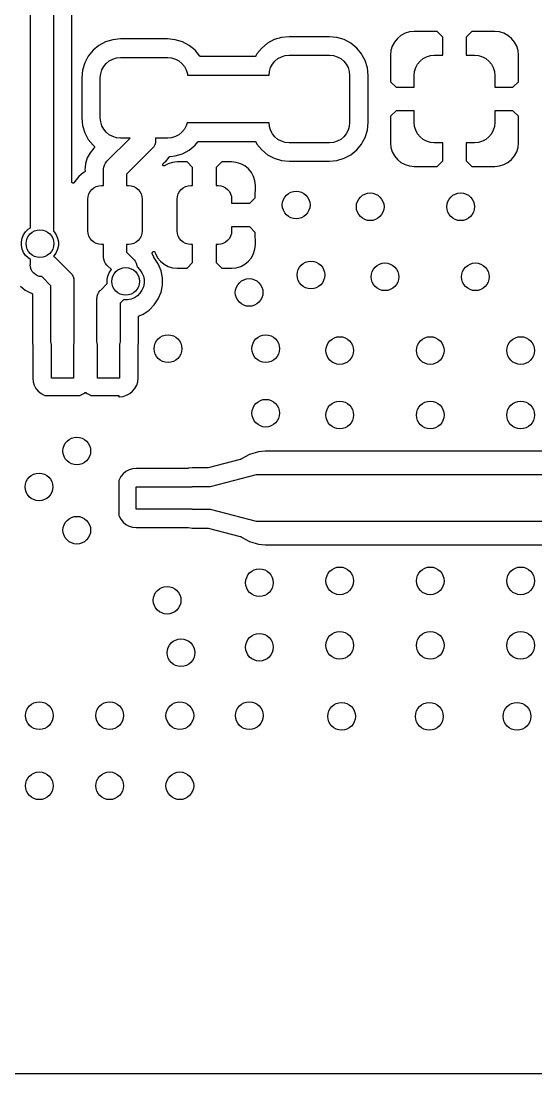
# Model space of a CAD drawing. Extents: x 5.16 to 6.06, y -3.88 to -2.24.
# Drawn here: x 5.598 to 5.8179, y -3.8828 to -3.433 of the extents above; entities that cross this region are included whole.
import ezdxf

# ---------------------------------------------------------------- set-up
doc = ezdxf.new("R2010")
doc.units = 0
doc.header["$MEASUREMENT"] = 0
doc.layers.add('BLACK', color=7, linetype='CONTINUOUS')

msp = doc.modelspace()

# ---------------------------------------------------------------- linework, layer by layer
at = {"layer": 'BLACK', "linetype": 'CONTINUOUS'}
for p, q in [((5.61181, -3.35249), (5.61181, -3.52271)), ((5.60197, -3.52133), (5.60197, -3.36257)), ((5.61968, -3.50175), (5.61968, -3.3609)), ((5.63722, -3.44096), (5.63412, -3.4419)), ((5.64046, -3.44064), (5.63722, -3.44096)), ((5.66059, -3.44064), (5.64046, -3.44064)), ((5.66384, -3.44096), (5.66059, -3.44064)), ((5.66694, -3.4419), (5.66384, -3.44096)), ((5.70616, -3.44091), (5.70331, -3.44244)), ((5.70926, -3.43997), (5.70616, -3.44091)), ((5.71251, -3.43965), (5.70926, -3.43997)), ((5.72969, -3.43965), (5.71251, -3.43965)), ((5.73293, -3.43997), (5.72969, -3.43965)), ((5.73603, -3.44091), (5.73293, -3.43997)), ((5.73889, -3.44244), (5.73603, -3.44091)), ((5.75872, -3.44041), (5.75746, -3.44194)), ((5.76026, -3.43915), (5.75872, -3.44041)), ((5.76201, -3.43821), (5.76026, -3.43915)), ((5.76391, -3.43763), (5.76201, -3.43821)), ((5.76591, -3.43744), (5.76391, -3.43763)), ((5.77572, -3.43749), (5.76591, -3.43744)), ((5.77807, -3.43984), (5.77572, -3.43749)), ((5.77807, -3.44757), (5.77807, -3.43984)), ((5.7905, -3.43749), (5.78815, -3.43984)), ((5.78815, -3.43984), (5.78815, -3.44757)), ((5.80031, -3.43744), (5.7905, -3.43749)), ((5.80231, -3.43763), (5.80031, -3.43744)), ((5.80421, -3.43821), (5.80231, -3.43763)), ((5.80596, -3.43915), (5.80421, -3.43821)), ((5.80749, -3.44041), (5.80596, -3.43915)), ((5.80875, -3.44194), (5.80749, -3.44041)), ((5.62875, -3.44548), (5.6267, -3.44798)), ((5.63126, -3.44342), (5.62875, -3.44548)), ((5.63412, -3.4419), (5.63126, -3.44342)), ((5.6698, -3.44342), (5.66694, -3.4419)), ((5.6723, -3.44548), (5.6698, -3.44342)), ((5.67435, -3.44797), (5.6723, -3.44548)), ((5.7008, -3.44449), (5.69875, -3.447)), ((5.70331, -3.44244), (5.7008, -3.44449)), ((5.7414, -3.44449), (5.73889, -3.44244)), ((5.74345, -3.447), (5.7414, -3.44449)), ((5.75595, -3.44559), (5.75575, -3.44759)), ((5.75653, -3.44369), (5.75595, -3.44559)), ((5.75746, -3.44194), (5.75653, -3.44369)), ((5.80969, -3.44369), (5.80875, -3.44194)), ((5.81026, -3.44559), (5.80969, -3.44369)), ((5.81046, -3.44759), (5.81026, -3.44559)), ((5.6267, -3.44798), (5.62517, -3.45084)), ((5.63435, -3.45107), (5.63565, -3.45)), ((5.63565, -3.45), (5.63714, -3.44921)), ((5.63714, -3.44921), (5.63876, -3.44872)), ((5.63876, -3.44872), (5.64044, -3.44855)), ((5.64044, -3.44855), (5.66062, -3.44855)), ((5.66062, -3.44855), (5.6623, -3.44872)), ((5.6623, -3.44872), (5.66391, -3.44921)), ((5.66391, -3.44921), (5.6654, -3.45)), ((5.6654, -3.45), (5.66671, -3.45107)), ((5.67436, -3.44799), (5.67435, -3.44797)), ((5.67438, -3.44801), (5.67436, -3.44799)), ((5.6744, -3.44802), (5.67438, -3.44801)), ((5.67442, -3.44804), (5.6744, -3.44802)), ((5.67444, -3.44806), (5.67442, -3.44804)), ((5.67445, -3.44807), (5.67444, -3.44806)), ((5.67448, -3.44808), (5.67445, -3.44807)), ((5.6745, -3.4481), (5.67448, -3.44808)), ((5.67452, -3.44811), (5.6745, -3.4481)), ((5.67454, -3.44812), (5.67452, -3.44811)), ((5.67456, -3.44813), (5.67454, -3.44812)), ((5.67459, -3.44814), (5.67456, -3.44813)), ((5.67461, -3.44814), (5.67459, -3.44814)), ((5.67463, -3.44815), (5.67461, -3.44814)), ((5.67466, -3.44815), (5.67463, -3.44815)), ((5.67469, -3.44815), (5.67466, -3.44815)), ((5.67471, -3.44815), (5.67469, -3.44815)), ((5.67473, -3.44816), (5.67471, -3.44815)), ((5.67474, -3.44816), (5.67473, -3.44816)), ((5.69783, -3.44816), (5.67474, -3.44816)), ((5.69785, -3.44816), (5.69783, -3.44816)), ((5.69787, -3.44816), (5.69785, -3.44816)), ((5.6979, -3.44815), (5.69787, -3.44816)), ((5.69792, -3.44815), (5.6979, -3.44815)), ((5.69795, -3.44814), (5.69792, -3.44815)), ((5.69797, -3.44814), (5.69795, -3.44814)), ((5.69799, -3.44813), (5.69797, -3.44814)), ((5.69802, -3.44812), (5.69799, -3.44813)), ((5.69804, -3.44811), (5.69802, -3.44812)), ((5.69806, -3.4481), (5.69804, -3.44811)), ((5.69808, -3.44809), (5.69806, -3.4481)), ((5.6981, -3.44807), (5.69808, -3.44809)), ((5.69812, -3.44806), (5.6981, -3.44807)), ((5.69814, -3.44805), (5.69812, -3.44806)), ((5.69816, -3.44803), (5.69814, -3.44805)), ((5.69818, -3.44801), (5.69816, -3.44803)), ((5.69819, -3.44799), (5.69818, -3.44801)), ((5.69821, -3.44798), (5.69819, -3.44799)), ((5.69823, -3.44796), (5.69821, -3.44798)), ((5.69824, -3.44794), (5.69823, -3.44796)), ((5.69825, -3.44792), (5.69824, -3.44794)), ((5.69827, -3.4479), (5.69825, -3.44792)), ((5.69875, -3.447), (5.69827, -3.44789)), ((5.69827, -3.44789), (5.69827, -3.4479)), ((5.70533, -3.45139), (5.7064, -3.45009)), ((5.7064, -3.45009), (5.7077, -3.44902)), ((5.7077, -3.44902), (5.70919, -3.44822)), ((5.70919, -3.44822), (5.71081, -3.44773)), ((5.71081, -3.44773), (5.71249, -3.44757)), ((5.71249, -3.44757), (5.72971, -3.44757)), ((5.72971, -3.44757), (5.73139, -3.44773)), ((5.73139, -3.44773), (5.73301, -3.44822)), ((5.73301, -3.44822), (5.7345, -3.44902)), ((5.7345, -3.44902), (5.7358, -3.45009)), ((5.7358, -3.45009), (5.73687, -3.45139)), ((5.74388, -3.4478), (5.74345, -3.447)), ((5.74498, -3.44986), (5.74388, -3.4478)), ((5.74388, -3.4478), (5.74388, -3.4478)), ((5.74592, -3.45296), (5.74498, -3.44986)), ((5.75575, -3.44759), (5.7558, -3.45888)), ((5.76733, -3.45139), (5.7684, -3.45009)), ((5.7684, -3.45009), (5.76971, -3.44902)), ((5.76971, -3.44902), (5.7712, -3.44822)), ((5.7712, -3.44822), (5.77281, -3.44773)), ((5.77281, -3.44773), (5.77449, -3.44757)), ((5.77449, -3.44757), (5.77807, -3.44757)), ((5.78815, -3.44757), (5.79172, -3.44757)), ((5.79172, -3.44757), (5.7934, -3.44773)), ((5.7934, -3.44773), (5.79501, -3.44822)), ((5.79501, -3.44822), (5.7965, -3.44902)), ((5.7965, -3.44902), (5.79781, -3.45009)), ((5.79781, -3.45009), (5.79888, -3.45139)), ((5.81041, -3.45888), (5.81046, -3.44759)), ((5.62423, -3.45394), (5.62391, -3.45719)), ((5.62517, -3.45084), (5.62423, -3.45394)), ((5.63199, -3.45548), (5.63248, -3.45387)), ((5.63248, -3.45387), (5.63328, -3.45238)), ((5.63328, -3.45238), (5.63435, -3.45107)), ((5.66671, -3.45107), (5.66778, -3.45238)), ((5.66778, -3.45238), (5.66857, -3.45387)), ((5.66857, -3.45387), (5.66906, -3.45548)), ((5.70389, -3.45603), (5.70404, -3.4545)), ((5.70404, -3.4545), (5.70453, -3.45288)), ((5.70453, -3.45288), (5.70533, -3.45139)), ((5.73687, -3.45139), (5.73767, -3.45288)), ((5.73767, -3.45288), (5.73816, -3.4545)), ((5.73816, -3.4545), (5.73832, -3.45618)), ((5.74624, -3.4562), (5.74592, -3.45296)), ((5.76588, -3.45618), (5.76605, -3.4545)), ((5.76605, -3.4545), (5.76654, -3.45288)), ((5.76654, -3.45288), (5.76733, -3.45139)), ((5.79888, -3.45139), (5.79968, -3.45288)), ((5.79968, -3.45288), (5.80017, -3.4545)), ((5.80017, -3.4545), (5.80033, -3.45618)), ((5.62391, -3.45719), (5.62391, -3.47436)), ((5.63183, -3.45716), (5.63199, -3.45548)), ((5.63183, -3.47439), (5.63183, -3.45716)), ((5.66906, -3.45548), (5.66912, -3.45603)), ((5.66912, -3.45603), (5.70389, -3.45603)), ((5.73832, -3.45618), (5.73832, -3.47636)), ((5.74624, -3.47633), (5.74624, -3.4562)), ((5.7558, -3.45888), (5.75815, -3.46123)), ((5.76588, -3.46123), (5.76588, -3.45618)), ((5.80033, -3.45618), (5.80033, -3.46123)), ((5.80806, -3.46123), (5.81041, -3.45888)), ((5.75815, -3.46123), (5.76588, -3.46123)), ((5.80033, -3.46123), (5.80806, -3.46123)), ((5.75815, -3.47131), (5.7558, -3.47366)), ((5.76588, -3.47131), (5.75815, -3.47131)), ((5.76588, -3.47636), (5.76588, -3.47131)), ((5.80033, -3.47131), (5.80033, -3.47636)), ((5.80806, -3.47131), (5.80033, -3.47131)), ((5.81041, -3.47366), (5.80806, -3.47131)), ((5.62391, -3.47436), (5.62423, -3.47761)), ((5.63199, -3.47607), (5.63183, -3.47439)), ((5.63248, -3.47768), (5.63199, -3.47607)), ((5.66893, -3.4765), (5.66857, -3.47768)), ((5.70389, -3.4765), (5.66893, -3.4765)), ((5.70404, -3.47804), (5.70389, -3.4765)), ((5.73832, -3.47636), (5.73816, -3.47804)), ((5.74592, -3.47958), (5.74624, -3.47633)), ((5.7558, -3.47366), (5.75575, -3.48494)), ((5.76605, -3.47804), (5.76588, -3.47636)), ((5.80033, -3.47636), (5.80017, -3.47804)), ((5.81046, -3.48494), (5.81041, -3.47366)), ((5.62423, -3.47761), (5.62517, -3.48071)), ((5.62517, -3.48071), (5.6267, -3.48357)), ((5.63328, -3.47917), (5.63248, -3.47768)), ((5.63435, -3.48048), (5.63328, -3.47917)), ((5.63565, -3.48155), (5.63435, -3.48048)), ((5.63714, -3.48234), (5.63565, -3.48155)), ((5.6654, -3.48155), (5.66391, -3.48234)), ((5.66671, -3.48048), (5.6654, -3.48155)), ((5.66778, -3.47917), (5.66671, -3.48048)), ((5.66857, -3.47768), (5.66778, -3.47917)), ((5.70453, -3.47965), (5.70404, -3.47804)), ((5.70533, -3.48114), (5.70453, -3.47965)), ((5.7064, -3.48245), (5.70533, -3.48114)), ((5.73687, -3.48114), (5.7358, -3.48245)), ((5.73767, -3.47965), (5.73687, -3.48114)), ((5.73816, -3.47804), (5.73767, -3.47965)), ((5.74498, -3.48268), (5.74592, -3.47958)), ((5.76654, -3.47965), (5.76605, -3.47804)), ((5.76733, -3.48114), (5.76654, -3.47965)), ((5.7684, -3.48245), (5.76733, -3.48114)), ((5.79888, -3.48114), (5.79781, -3.48245)), ((5.79968, -3.47965), (5.79888, -3.48114)), ((5.80017, -3.47804), (5.79968, -3.47965)), ((5.6267, -3.48357), (5.62875, -3.48607)), ((5.62875, -3.48607), (5.62917, -3.48641)), ((5.62917, -3.48641), (5.62917, -3.48641)), ((5.62917, -3.48641), (5.62921, -3.48645)), ((5.62921, -3.48645), (5.62924, -3.48648)), ((5.63482, -3.49274), (5.64455, -3.483)), ((5.63876, -3.48283), (5.63714, -3.48234)), ((5.64044, -3.483), (5.63876, -3.48283)), ((5.64455, -3.483), (5.64044, -3.483)), ((5.6551, -3.48588), (5.65464, -3.48672)), ((5.65538, -3.48495), (5.6551, -3.48588)), ((5.65545, -3.48423), (5.65538, -3.48495)), ((5.66062, -3.483), (5.65545, -3.483)), ((5.65545, -3.483), (5.65545, -3.48374)), ((5.65545, -3.48374), (5.65547, -3.48398)), ((5.65547, -3.48398), (5.65545, -3.48423)), ((5.65545, -3.48423), (5.65545, -3.48423)), ((5.6623, -3.48283), (5.66062, -3.483)), ((5.66391, -3.48234), (5.6623, -3.48283)), ((5.6698, -3.48813), (5.6723, -3.48607)), ((5.6723, -3.48607), (5.67354, -3.48456)), ((5.67354, -3.48456), (5.67355, -3.48456)), ((5.67355, -3.48456), (5.67356, -3.48454)), ((5.67356, -3.48454), (5.67358, -3.48452)), ((5.67358, -3.48452), (5.6736, -3.48451)), ((5.6736, -3.48451), (5.67362, -3.48449)), ((5.67362, -3.48449), (5.67363, -3.48448)), ((5.67363, -3.48448), (5.67365, -3.48446)), ((5.67365, -3.48446), (5.67368, -3.48445)), ((5.67368, -3.48445), (5.6737, -3.48443)), ((5.6737, -3.48443), (5.67372, -3.48443)), ((5.67372, -3.48443), (5.67374, -3.48442)), ((5.67374, -3.48442), (5.67376, -3.48441)), ((5.67376, -3.48441), (5.67379, -3.4844)), ((5.67379, -3.4844), (5.67381, -3.48439)), ((5.67381, -3.48439), (5.67383, -3.48439)), ((5.67383, -3.48439), (5.67386, -3.48438)), ((5.67386, -3.48438), (5.67388, -3.48438)), ((5.67388, -3.48438), (5.67391, -3.48438)), ((5.67391, -3.48438), (5.67393, -3.48438)), ((5.67393, -3.48438), (5.69783, -3.48438)), ((5.69783, -3.48438), (5.69783, -3.48438)), ((5.69783, -3.48438), (5.69786, -3.48438)), ((5.69786, -3.48438), (5.69788, -3.48438)), ((5.69788, -3.48438), (5.6979, -3.48439)), ((5.6979, -3.48439), (5.69793, -3.48439)), ((5.69793, -3.48439), (5.69795, -3.4844)), ((5.69795, -3.4844), (5.69797, -3.4844)), ((5.69797, -3.4844), (5.698, -3.48441)), ((5.698, -3.48441), (5.69802, -3.48442)), ((5.69802, -3.48442), (5.69804, -3.48443)), ((5.69804, -3.48443), (5.69806, -3.48444)), ((5.69806, -3.48444), (5.69809, -3.48445)), ((5.69809, -3.48445), (5.69811, -3.48447)), ((5.69811, -3.48447), (5.69813, -3.48448)), ((5.69813, -3.48448), (5.69815, -3.48449)), ((5.69815, -3.48449), (5.69816, -3.48451)), ((5.69816, -3.48451), (5.69819, -3.48453)), ((5.69819, -3.48453), (5.6982, -3.48455)), ((5.6982, -3.48455), (5.69822, -3.48456)), ((5.69822, -3.48456), (5.69823, -3.48458)), ((5.69823, -3.48458), (5.69825, -3.48461)), ((5.69825, -3.48461), (5.69826, -3.48462)), ((5.69826, -3.48462), (5.69827, -3.48464)), ((5.69827, -3.48464), (5.69875, -3.48554)), ((5.69875, -3.48554), (5.7008, -3.48804)), ((5.7077, -3.48352), (5.7064, -3.48245)), ((5.70919, -3.48431), (5.7077, -3.48352)), ((5.71081, -3.4848), (5.70919, -3.48431)), ((5.71249, -3.48497), (5.71081, -3.4848)), ((5.72971, -3.48497), (5.71249, -3.48497)), ((5.73139, -3.4848), (5.72971, -3.48497)), ((5.73301, -3.48431), (5.73139, -3.4848)), ((5.7345, -3.48352), (5.73301, -3.48431)), ((5.7358, -3.48245), (5.7345, -3.48352)), ((5.7414, -3.48804), (5.74345, -3.48554)), ((5.74345, -3.48554), (5.74388, -3.48473)), ((5.74388, -3.48473), (5.74498, -3.48268)), ((5.74388, -3.48473), (5.74388, -3.48473)), ((5.75575, -3.48494), (5.75595, -3.48694)), ((5.76971, -3.48352), (5.7684, -3.48245)), ((5.7712, -3.48431), (5.76971, -3.48352)), ((5.77281, -3.4848), (5.7712, -3.48431)), ((5.77449, -3.48497), (5.77281, -3.4848)), ((5.77807, -3.48497), (5.77449, -3.48497)), ((5.77807, -3.4927), (5.77807, -3.48497)), ((5.79172, -3.48497), (5.78815, -3.48497)), ((5.78815, -3.48497), (5.78815, -3.4927)), ((5.7934, -3.4848), (5.79172, -3.48497)), ((5.79501, -3.48431), (5.7934, -3.4848)), ((5.7965, -3.48352), (5.79501, -3.48431)), ((5.79781, -3.48245), (5.7965, -3.48352)), ((5.81026, -3.48694), (5.81046, -3.48494)), ((5.62744, -3.48924), (5.62625, -3.49147)), ((5.62904, -3.48729), (5.62744, -3.48924)), ((5.62916, -3.48719), (5.62904, -3.48729)), ((5.62917, -3.48719), (5.62916, -3.48719)), ((5.62916, -3.48719), (5.62916, -3.48719)), ((5.62916, -3.48719), (5.62916, -3.48719)), ((5.6292, -3.48715), (5.62917, -3.48719)), ((5.62923, -3.48712), (5.6292, -3.48715)), ((5.62924, -3.48712), (5.62923, -3.48712)), ((5.62923, -3.48712), (5.62923, -3.48712)), ((5.62924, -3.48648), (5.62924, -3.48648)), ((5.62924, -3.48648), (5.62924, -3.48648)), ((5.62924, -3.48648), (5.62926, -3.48652)), ((5.62926, -3.48708), (5.62924, -3.48712)), ((5.62926, -3.48652), (5.62929, -3.48656)), ((5.62929, -3.48704), (5.62926, -3.48708)), ((5.62929, -3.48656), (5.62929, -3.48657)), ((5.62929, -3.48657), (5.62929, -3.48657)), ((5.62929, -3.48657), (5.62931, -3.48661)), ((5.62931, -3.48699), (5.62929, -3.48704)), ((5.62929, -3.48704), (5.62929, -3.48704)), ((5.62929, -3.48704), (5.62929, -3.48704)), ((5.62931, -3.48661), (5.62933, -3.48666)), ((5.62933, -3.48695), (5.62931, -3.48699)), ((5.62933, -3.48666), (5.62933, -3.48666)), ((5.62933, -3.48666), (5.62933, -3.48666)), ((5.62933, -3.48666), (5.62934, -3.4867)), ((5.62934, -3.4869), (5.62933, -3.48695)), ((5.62933, -3.48695), (5.62933, -3.48695)), ((5.62933, -3.48695), (5.62933, -3.48695)), ((5.62934, -3.4867), (5.62935, -3.48675)), ((5.62935, -3.48685), (5.62934, -3.4869)), ((5.62935, -3.48675), (5.62935, -3.48675)), ((5.62935, -3.48675), (5.62935, -3.48675)), ((5.62935, -3.48675), (5.62935, -3.4868)), ((5.62935, -3.4868), (5.62935, -3.48685)), ((5.62935, -3.48685), (5.62935, -3.48685)), ((5.62935, -3.48685), (5.62935, -3.48685)), ((5.65384, -3.48763), (5.64305, -3.49842)), ((5.65402, -3.48748), (5.65384, -3.48763)), ((5.65418, -3.48729), (5.65402, -3.48748)), ((5.65464, -3.48673), (5.65418, -3.48729)), ((5.65418, -3.48729), (5.65418, -3.48729)), ((5.65464, -3.48672), (5.65464, -3.48673)), ((5.66134, -3.49096), (5.66137, -3.49092)), ((5.66137, -3.49092), (5.66137, -3.49092)), ((5.66137, -3.49092), (5.66138, -3.49092)), ((5.66138, -3.49092), (5.66141, -3.49089)), ((5.66141, -3.49089), (5.66145, -3.49087)), ((5.66145, -3.49087), (5.66146, -3.49087)), ((5.66146, -3.49087), (5.6615, -3.49085)), ((5.66146, -3.49087), (5.66146, -3.49087)), ((5.6615, -3.49085), (5.66154, -3.49083)), ((5.66154, -3.49083), (5.66155, -3.49083)), ((5.66155, -3.49083), (5.66159, -3.49082)), ((5.66155, -3.49083), (5.66155, -3.49083)), ((5.66159, -3.49082), (5.66164, -3.49081)), ((5.66164, -3.49081), (5.66384, -3.49059)), ((5.66384, -3.49059), (5.66694, -3.48965)), ((5.66694, -3.48965), (5.6698, -3.48813)), ((5.7008, -3.48804), (5.70331, -3.4901)), ((5.70331, -3.4901), (5.70616, -3.49162)), ((5.73603, -3.49162), (5.73889, -3.4901)), ((5.73889, -3.4901), (5.7414, -3.48804)), ((5.75595, -3.48694), (5.75653, -3.48884)), ((5.75653, -3.48884), (5.75746, -3.49059)), ((5.75746, -3.49059), (5.75872, -3.49213)), ((5.80749, -3.49213), (5.80875, -3.49059)), ((5.80875, -3.49059), (5.80969, -3.48884)), ((5.80969, -3.48884), (5.81026, -3.48694)), ((5.62552, -3.49388), (5.62536, -3.4955)), ((5.62625, -3.49147), (5.62552, -3.49388)), ((5.63321, -3.49614), (5.63328, -3.49542)), ((5.63328, -3.49542), (5.63356, -3.49449)), ((5.63356, -3.49449), (5.63401, -3.49364)), ((5.63401, -3.49364), (5.63463, -3.49289)), ((5.63463, -3.49289), (5.63482, -3.49274)), ((5.65848, -3.49428), (5.65849, -3.49426)), ((5.65848, -3.49431), (5.65848, -3.49428)), ((5.65848, -3.49433), (5.65848, -3.49431)), ((5.65848, -3.49436), (5.65848, -3.49433)), ((5.65848, -3.49438), (5.65848, -3.49436)), ((5.65849, -3.49441), (5.65848, -3.49438)), ((5.65849, -3.49424), (5.6585, -3.49421)), ((5.65849, -3.49426), (5.65849, -3.49424)), ((5.65849, -3.49443), (5.65849, -3.49441)), ((5.6585, -3.49445), (5.65849, -3.49443)), ((5.6585, -3.49419), (5.65851, -3.49417)), ((5.6585, -3.49421), (5.6585, -3.49419)), ((5.6585, -3.49448), (5.6585, -3.49445)), ((5.65851, -3.4945), (5.6585, -3.49448)), ((5.65851, -3.49417), (5.65852, -3.49414)), ((5.65852, -3.49452), (5.65851, -3.4945)), ((5.65852, -3.49414), (5.65853, -3.49412)), ((5.65853, -3.49455), (5.65852, -3.49452)), ((5.65853, -3.49412), (5.65854, -3.4941)), ((5.65854, -3.49457), (5.65853, -3.49455)), ((5.65854, -3.4941), (5.65855, -3.49408)), ((5.65855, -3.49459), (5.65854, -3.49457)), ((5.65855, -3.49408), (5.65857, -3.49406)), ((5.65856, -3.49461), (5.65855, -3.49459)), ((5.65858, -3.49463), (5.65856, -3.49461)), ((5.65857, -3.49406), (5.65858, -3.49404)), ((5.65858, -3.49404), (5.65859, -3.49402)), ((5.65859, -3.49465), (5.65858, -3.49463)), ((5.65859, -3.49402), (5.65861, -3.494)), ((5.65861, -3.49467), (5.65859, -3.49465)), ((5.65861, -3.494), (5.65863, -3.49398)), ((5.65862, -3.49469), (5.65861, -3.49467)), ((5.65864, -3.4947), (5.65862, -3.49469)), ((5.65863, -3.49398), (5.65911, -3.49349)), ((5.65866, -3.49472), (5.65864, -3.4947)), ((5.65868, -3.49473), (5.65866, -3.49472)), ((5.6587, -3.49475), (5.65868, -3.49473)), ((5.65872, -3.49476), (5.6587, -3.49475)), ((5.65874, -3.49478), (5.65872, -3.49476)), ((5.65876, -3.49479), (5.65874, -3.49478)), ((5.65879, -3.4948), (5.65876, -3.49479)), ((5.65881, -3.4948), (5.65879, -3.4948)), ((5.65883, -3.49481), (5.65881, -3.4948)), ((5.65886, -3.49482), (5.65883, -3.49481)), ((5.65888, -3.49483), (5.65886, -3.49482)), ((5.6589, -3.49483), (5.65888, -3.49483)), ((5.65893, -3.49483), (5.6589, -3.49483)), ((5.65895, -3.49483), (5.65893, -3.49483)), ((5.65898, -3.49484), (5.65895, -3.49483)), ((5.659, -3.49484), (5.65898, -3.49484)), ((5.65903, -3.49484), (5.659, -3.49484)), ((5.65905, -3.49483), (5.65903, -3.49484)), ((5.65907, -3.49483), (5.65905, -3.49483)), ((5.6591, -3.49482), (5.65907, -3.49483)), ((5.65912, -3.49482), (5.6591, -3.49482)), ((5.65911, -3.49349), (5.65912, -3.49349)), ((5.65912, -3.49349), (5.65914, -3.49348)), ((5.65914, -3.49481), (5.65912, -3.49482)), ((5.65914, -3.49348), (5.65915, -3.49346)), ((5.65917, -3.4948), (5.65914, -3.49481)), ((5.65915, -3.49346), (5.65962, -3.49308)), ((5.65919, -3.49479), (5.65917, -3.4948)), ((5.65921, -3.49478), (5.65919, -3.49479)), ((5.65922, -3.49478), (5.65921, -3.49478)), ((5.66083, -3.49392), (5.65922, -3.49478)), ((5.65962, -3.49308), (5.66122, -3.49113)), ((5.66273, -3.49334), (5.66083, -3.49392)), ((5.66122, -3.49113), (5.66125, -3.49107)), ((5.66125, -3.49107), (5.66128, -3.49103)), ((5.66125, -3.49107), (5.66125, -3.49107)), ((5.66125, -3.49107), (5.66125, -3.49107)), ((5.66125, -3.49107), (5.66125, -3.49107)), ((5.66125, -3.49107), (5.66125, -3.49107)), ((5.66128, -3.49103), (5.6613, -3.49099)), ((5.6613, -3.49099), (5.6613, -3.49099)), ((5.6613, -3.49099), (5.66131, -3.49099)), ((5.66131, -3.49099), (5.66134, -3.49096)), ((5.66472, -3.49315), (5.66273, -3.49334)), ((5.66892, -3.49319), (5.66472, -3.49315)), ((5.67128, -3.49555), (5.66892, -3.49319)), ((5.68371, -3.49319), (5.68135, -3.49555)), ((5.68791, -3.49315), (5.68371, -3.49319)), ((5.68991, -3.49334), (5.68791, -3.49315)), ((5.69181, -3.49392), (5.68991, -3.49334)), ((5.69356, -3.49485), (5.69181, -3.49392)), ((5.69509, -3.49611), (5.69356, -3.49485)), ((5.70616, -3.49162), (5.70926, -3.49256)), ((5.70926, -3.49256), (5.71251, -3.49288)), ((5.71251, -3.49288), (5.72969, -3.49288)), ((5.72969, -3.49288), (5.73293, -3.49256)), ((5.73293, -3.49256), (5.73603, -3.49162)), ((5.75872, -3.49213), (5.76026, -3.49339)), ((5.76026, -3.49339), (5.76201, -3.49433)), ((5.76201, -3.49433), (5.76391, -3.4949)), ((5.76391, -3.4949), (5.76591, -3.4951)), ((5.76591, -3.4951), (5.77572, -3.49505)), ((5.77572, -3.49505), (5.77807, -3.4927)), ((5.78815, -3.4927), (5.7905, -3.49505)), ((5.7905, -3.49505), (5.80031, -3.4951)), ((5.80031, -3.4951), (5.80231, -3.4949)), ((5.80231, -3.4949), (5.80421, -3.49433)), ((5.80421, -3.49433), (5.80596, -3.49339)), ((5.80596, -3.49339), (5.80749, -3.49213)), ((5.62262, -3.49938), (5.62091, -3.50146)), ((5.6247, -3.49768), (5.62262, -3.49938)), ((5.62507, -3.49748), (5.6247, -3.49768)), ((5.6251, -3.49745), (5.62507, -3.49748)), ((5.62514, -3.49743), (5.6251, -3.49745)), ((5.62515, -3.49743), (5.62514, -3.49743)), ((5.62518, -3.49739), (5.62515, -3.49742)), ((5.62515, -3.49742), (5.62515, -3.49743)), ((5.62521, -3.49736), (5.62518, -3.49739)), ((5.62522, -3.49736), (5.62521, -3.49736)), ((5.62521, -3.49736), (5.62521, -3.49736)), ((5.62524, -3.49731), (5.62522, -3.49736)), ((5.62527, -3.49728), (5.62524, -3.49731)), ((5.62536, -3.4955), (5.62527, -3.49639)), ((5.62527, -3.49639), (5.62533, -3.49699)), ((5.62529, -3.49723), (5.62527, -3.49727)), ((5.62527, -3.49727), (5.62527, -3.49728)), ((5.62527, -3.49728), (5.62527, -3.49728)), ((5.62531, -3.49719), (5.62529, -3.49723)), ((5.62532, -3.49714), (5.62531, -3.49718)), ((5.62531, -3.49718), (5.62531, -3.49719)), ((5.62531, -3.49719), (5.62531, -3.49719)), ((5.62533, -3.49709), (5.62532, -3.49714)), ((5.62533, -3.49699), (5.62533, -3.49699)), ((5.62533, -3.49699), (5.62533, -3.49704)), ((5.62533, -3.49704), (5.62533, -3.49709)), ((5.62533, -3.49709), (5.62533, -3.49709)), ((5.62533, -3.49709), (5.62533, -3.49709)), ((5.63318, -3.49639), (5.63321, -3.49614)), ((5.63321, -3.49663), (5.63318, -3.49639)), ((5.63321, -3.49614), (5.63321, -3.49614)), ((5.63321, -3.50328), (5.63321, -3.49663)), ((5.64305, -3.49842), (5.64305, -3.50328)), ((5.67128, -3.50328), (5.67128, -3.49555)), ((5.68135, -3.49555), (5.68135, -3.50328)), ((5.69635, -3.49765), (5.69509, -3.49611)), ((5.69729, -3.4994), (5.69635, -3.49765)), ((5.69786, -3.5013), (5.69729, -3.4994)), ((5.61969, -3.50178), (5.61968, -3.50175)), ((5.61969, -3.5018), (5.61969, -3.50178)), ((5.61969, -3.50183), (5.61969, -3.5018)), ((5.61969, -3.50185), (5.61969, -3.50183)), ((5.6197, -3.50187), (5.61969, -3.50185)), ((5.61971, -3.5019), (5.6197, -3.50187)), ((5.61972, -3.50192), (5.61971, -3.5019)), ((5.61972, -3.50194), (5.61972, -3.50192)), ((5.61973, -3.50197), (5.61972, -3.50194)), ((5.61974, -3.50199), (5.61973, -3.50197)), ((5.61976, -3.50201), (5.61974, -3.50199)), ((5.61977, -3.50203), (5.61976, -3.50201)), ((5.61978, -3.50205), (5.61977, -3.50203)), ((5.6198, -3.50207), (5.61978, -3.50205)), ((5.61981, -3.50209), (5.6198, -3.50207)), ((5.61983, -3.50211), (5.61981, -3.50209)), ((5.61985, -3.50212), (5.61983, -3.50211)), ((5.61987, -3.50214), (5.61985, -3.50212)), ((5.61989, -3.50215), (5.61987, -3.50214)), ((5.61991, -3.50217), (5.61989, -3.50215)), ((5.61993, -3.50218), (5.61991, -3.50217)), ((5.61995, -3.50219), (5.61993, -3.50218)), ((5.61997, -3.5022), (5.61995, -3.50219)), ((5.61999, -3.50222), (5.61997, -3.5022)), ((5.62002, -3.50222), (5.61999, -3.50222)), ((5.62004, -3.50223), (5.62002, -3.50222)), ((5.62006, -3.50224), (5.62004, -3.50223)), ((5.62009, -3.50224), (5.62006, -3.50224)), ((5.62011, -3.50225), (5.62009, -3.50224)), ((5.62013, -3.50225), (5.62011, -3.50225)), ((5.62016, -3.50225), (5.62013, -3.50225)), ((5.62018, -3.50225), (5.62016, -3.50225)), ((5.62021, -3.50225), (5.62018, -3.50225)), ((5.62023, -3.50225), (5.62021, -3.50225)), ((5.62026, -3.50225), (5.62023, -3.50225)), ((5.62028, -3.50225), (5.62026, -3.50225)), ((5.6203, -3.50224), (5.62028, -3.50225)), ((5.62033, -3.50223), (5.6203, -3.50224)), ((5.62035, -3.50223), (5.62033, -3.50223)), ((5.62037, -3.50222), (5.62035, -3.50223)), ((5.6204, -3.50221), (5.62037, -3.50222)), ((5.62042, -3.5022), (5.6204, -3.50221)), ((5.62044, -3.50218), (5.62042, -3.5022)), ((5.62046, -3.50217), (5.62044, -3.50218)), ((5.62048, -3.50216), (5.62046, -3.50217)), ((5.6205, -3.50214), (5.62048, -3.50216)), ((5.62052, -3.50213), (5.6205, -3.50214)), ((5.62054, -3.50211), (5.62052, -3.50213)), ((5.62055, -3.50209), (5.62054, -3.50211)), ((5.62057, -3.50208), (5.62055, -3.50209)), ((5.62058, -3.50206), (5.62057, -3.50208)), ((5.6206, -3.50204), (5.62058, -3.50206)), ((5.62061, -3.50202), (5.6206, -3.50204)), ((5.62063, -3.502), (5.62061, -3.50202)), ((5.62091, -3.50146), (5.62063, -3.50199)), ((5.62063, -3.50199), (5.62063, -3.502)), ((5.62821, -3.50498), (5.62909, -3.50425)), ((5.62909, -3.50425), (5.6301, -3.50372)), ((5.6301, -3.50372), (5.63119, -3.50339)), ((5.63119, -3.50339), (5.63232, -3.50328)), ((5.63232, -3.50328), (5.63321, -3.50328)), ((5.64305, -3.50328), (5.64393, -3.50328)), ((5.64393, -3.50328), (5.64507, -3.50339)), ((5.64507, -3.50339), (5.64616, -3.50372)), ((5.64616, -3.50372), (5.64716, -3.50425)), ((5.64716, -3.50425), (5.64804, -3.50498)), ((5.6664, -3.50498), (5.66728, -3.50425)), ((5.66728, -3.50425), (5.66829, -3.50372)), ((5.66829, -3.50372), (5.66938, -3.50339)), ((5.66938, -3.50339), (5.67051, -3.50328)), ((5.67051, -3.50328), (5.67128, -3.50328)), ((5.68135, -3.50328), (5.68212, -3.50328)), ((5.68212, -3.50328), (5.68326, -3.50339)), ((5.68326, -3.50339), (5.68434, -3.50372)), ((5.68434, -3.50372), (5.68535, -3.50425)), ((5.68535, -3.50425), (5.68623, -3.50498)), ((5.69806, -3.5033), (5.69786, -3.5013)), ((5.69801, -3.50848), (5.69806, -3.5033)), ((5.62651, -3.50908), (5.62662, -3.50795)), ((5.62662, -3.50795), (5.62695, -3.50686)), ((5.62695, -3.50686), (5.62749, -3.50586)), ((5.62749, -3.50586), (5.62821, -3.50498)), ((5.64804, -3.50498), (5.64876, -3.50586)), ((5.64876, -3.50586), (5.6493, -3.50686)), ((5.6493, -3.50686), (5.64963, -3.50795)), ((5.64963, -3.50795), (5.64974, -3.50908)), ((5.6647, -3.50908), (5.66481, -3.50795)), ((5.66481, -3.50795), (5.66514, -3.50686)), ((5.66514, -3.50686), (5.66568, -3.50586)), ((5.66568, -3.50586), (5.6664, -3.50498)), ((5.68623, -3.50498), (5.68695, -3.50586)), ((5.68695, -3.50586), (5.68749, -3.50686)), ((5.68749, -3.50686), (5.68782, -3.50795)), ((5.68782, -3.50795), (5.68793, -3.50908)), ((5.69566, -3.51083), (5.69801, -3.50848)), ((5.62651, -3.52267), (5.62651, -3.50908)), ((5.64974, -3.50908), (5.64974, -3.52267)), ((5.6647, -3.52267), (5.6647, -3.50908)), ((5.68793, -3.50908), (5.68793, -3.51083)), ((5.68793, -3.51083), (5.69566, -3.51083)), ((5.59992, -3.52306), (5.60102, -3.52196)), ((5.60102, -3.52196), (5.60197, -3.52133)), ((5.68793, -3.52091), (5.68793, -3.52267)), ((5.69566, -3.52091), (5.68793, -3.52091)), ((5.69801, -3.52327), (5.69566, -3.52091)), ((5.59817, -3.5273), (5.59847, -3.52578)), ((5.59847, -3.52578), (5.59906, -3.52435)), ((5.59906, -3.52435), (5.59992, -3.52306)), ((5.61181, -3.52271), (5.61216, -3.52306)), ((5.61216, -3.52306), (5.61302, -3.52435)), ((5.61302, -3.52435), (5.61361, -3.52578)), ((5.61361, -3.52578), (5.61391, -3.5273)), ((5.62662, -3.5238), (5.62651, -3.52267)), ((5.62695, -3.52489), (5.62662, -3.5238)), ((5.62749, -3.52589), (5.62695, -3.52489)), ((5.62821, -3.52677), (5.62749, -3.52589)), ((5.62909, -3.52749), (5.62821, -3.52677)), ((5.64804, -3.52677), (5.64716, -3.52749)), ((5.64876, -3.52589), (5.64804, -3.52677)), ((5.6493, -3.52489), (5.64876, -3.52589)), ((5.64963, -3.5238), (5.6493, -3.52489)), ((5.64974, -3.52267), (5.64963, -3.5238)), ((5.66481, -3.5238), (5.6647, -3.52267)), ((5.66514, -3.52489), (5.66481, -3.5238)), ((5.66568, -3.52589), (5.66514, -3.52489)), ((5.6664, -3.52677), (5.66568, -3.52589)), ((5.66728, -3.52749), (5.6664, -3.52677)), ((5.68623, -3.52677), (5.68535, -3.52749)), ((5.68695, -3.52589), (5.68623, -3.52677)), ((5.68749, -3.52489), (5.68695, -3.52589)), ((5.68782, -3.5238), (5.68749, -3.52489)), ((5.68793, -3.52267), (5.68782, -3.5238)), ((5.69806, -3.52845), (5.69801, -3.52327)), ((5.59817, -3.52885), (5.59817, -3.5273)), ((5.59847, -3.53038), (5.59817, -3.52885)), ((5.59906, -3.53181), (5.59847, -3.53038)), ((5.61361, -3.53038), (5.61302, -3.53181)), ((5.61391, -3.52885), (5.61361, -3.53038)), ((5.61391, -3.5273), (5.61391, -3.52885)), ((5.6301, -3.52803), (5.62909, -3.52749)), ((5.63119, -3.52836), (5.6301, -3.52803)), ((5.63232, -3.52847), (5.63119, -3.52836)), ((5.63321, -3.52847), (5.63232, -3.52847)), ((5.63321, -3.53355), (5.63321, -3.52847)), ((5.64393, -3.52847), (5.64305, -3.52847)), ((5.64305, -3.52847), (5.64305, -3.53175)), ((5.64507, -3.52836), (5.64393, -3.52847)), ((5.64616, -3.52803), (5.64507, -3.52836)), ((5.64716, -3.52749), (5.64616, -3.52803)), ((5.65441, -3.53147), (5.65445, -3.53144)), ((5.65445, -3.53144), (5.65449, -3.53142)), ((5.65445, -3.53144), (5.65445, -3.53144)), ((5.65445, -3.53144), (5.65445, -3.53144)), ((5.65449, -3.53142), (5.65454, -3.5314)), ((5.65454, -3.5314), (5.65458, -3.53139)), ((5.65454, -3.5314), (5.65454, -3.5314)), ((5.65454, -3.5314), (5.65454, -3.5314)), ((5.65458, -3.53139), (5.65463, -3.53138)), ((5.65463, -3.53138), (5.65463, -3.53138)), ((5.65463, -3.53138), (5.65464, -3.53138)), ((5.65464, -3.53138), (5.65468, -3.53138)), ((5.65468, -3.53138), (5.65473, -3.53138)), ((5.65473, -3.53138), (5.65473, -3.53139)), ((5.65473, -3.53139), (5.65473, -3.53139)), ((5.65473, -3.53139), (5.65478, -3.5314)), ((5.65478, -3.5314), (5.65483, -3.5314)), ((5.65483, -3.5314), (5.65483, -3.5314)), ((5.65483, -3.5314), (5.65483, -3.53141)), ((5.65483, -3.53141), (5.65488, -3.53143)), ((5.65488, -3.53143), (5.65492, -3.53144)), ((5.65492, -3.53144), (5.65492, -3.53144)), ((5.65492, -3.53144), (5.65492, -3.53144)), ((5.65492, -3.53144), (5.65496, -3.53147)), ((5.66829, -3.52803), (5.66728, -3.52749)), ((5.66938, -3.52836), (5.66829, -3.52803)), ((5.67051, -3.52847), (5.66938, -3.52836)), ((5.67128, -3.52847), (5.67051, -3.52847)), ((5.67128, -3.5362), (5.67128, -3.52847)), ((5.68212, -3.52847), (5.68135, -3.52847)), ((5.68135, -3.52847), (5.68135, -3.5362)), ((5.68326, -3.52836), (5.68212, -3.52847)), ((5.68434, -3.52803), (5.68326, -3.52836)), ((5.68535, -3.52749), (5.68434, -3.52803)), ((5.69729, -3.53235), (5.69786, -3.53045)), ((5.69786, -3.53045), (5.69806, -3.52845)), ((5.59992, -3.5331), (5.59906, -3.53181)), ((5.60102, -3.53419), (5.59992, -3.5331)), ((5.60197, -3.53483), (5.60102, -3.53419)), ((5.60197, -3.53696), (5.60197, -3.53483)), ((5.61216, -3.5331), (5.61189, -3.53336)), ((5.61189, -3.53336), (5.61232, -3.53371)), ((5.61302, -3.53181), (5.61216, -3.5331)), ((5.61232, -3.53371), (5.61247, -3.5339)), ((5.61247, -3.5339), (5.61896, -3.54038)), ((5.63318, -3.53379), (5.63321, -3.53355)), ((5.63321, -3.53403), (5.63318, -3.53379)), ((5.63328, -3.53475), (5.63321, -3.53403)), ((5.63321, -3.53403), (5.63321, -3.53403)), ((5.63356, -3.53568), (5.63328, -3.53475)), ((5.63401, -3.53653), (5.63356, -3.53568)), ((5.64305, -3.53175), (5.64596, -3.53466)), ((5.64596, -3.53466), (5.64615, -3.53482)), ((5.64615, -3.53482), (5.6463, -3.53501)), ((5.6463, -3.53501), (5.6463, -3.53501)), ((5.6463, -3.53501), (5.64672, -3.53551)), ((5.64672, -3.53551), (5.64677, -3.53557)), ((5.64677, -3.53557), (5.64722, -3.53642)), ((5.65395, -3.53211), (5.65396, -3.53207)), ((5.65395, -3.53212), (5.65395, -3.53211)), ((5.65395, -3.53217), (5.65395, -3.53212)), ((5.65395, -3.53212), (5.65395, -3.53212)), ((5.65395, -3.53221), (5.65395, -3.53217)), ((5.65395, -3.53222), (5.65395, -3.53221)), ((5.65395, -3.53221), (5.65395, -3.53221)), ((5.65396, -3.53226), (5.65395, -3.53222)), ((5.65396, -3.53207), (5.65397, -3.53202)), ((5.65396, -3.53231), (5.65396, -3.53226)), ((5.65397, -3.53231), (5.65396, -3.53231)), ((5.65396, -3.53231), (5.65396, -3.53231)), ((5.65397, -3.53202), (5.65399, -3.53197)), ((5.65397, -3.53202), (5.65397, -3.53202)), ((5.65397, -3.53202), (5.65397, -3.53202)), ((5.65398, -3.53236), (5.65397, -3.53231)), ((5.654, -3.5324), (5.65398, -3.53236)), ((5.65399, -3.53197), (5.654, -3.53193)), ((5.654, -3.53193), (5.654, -3.53193)), ((5.654, -3.53193), (5.65401, -3.53193)), ((5.654, -3.53241), (5.654, -3.5324)), ((5.654, -3.5324), (5.654, -3.5324)), ((5.654, -3.5324), (5.654, -3.5324)), ((5.654, -3.5324), (5.654, -3.5324)), ((5.65453, -3.53339), (5.654, -3.53241)), ((5.65401, -3.53193), (5.65403, -3.53189)), ((5.65403, -3.53189), (5.65406, -3.53185)), ((5.65406, -3.53185), (5.65429, -3.53157)), ((5.65429, -3.53157), (5.6543, -3.53156)), ((5.6543, -3.53156), (5.65433, -3.53153)), ((5.65433, -3.53153), (5.65436, -3.53149)), ((5.65436, -3.53149), (5.65437, -3.53149)), ((5.65437, -3.53149), (5.65441, -3.53147)), ((5.65437, -3.53149), (5.65437, -3.53149)), ((5.65468, -3.5339), (5.65453, -3.53339)), ((5.65469, -3.53392), (5.65468, -3.5339)), ((5.6547, -3.53394), (5.65469, -3.53392)), ((5.65471, -3.53396), (5.6547, -3.53394)), ((5.65472, -3.53399), (5.65471, -3.53396)), ((5.65473, -3.534), (5.65472, -3.53399)), ((5.65474, -3.53402), (5.65473, -3.534)), ((5.65476, -3.53405), (5.65474, -3.53402)), ((5.65478, -3.53407), (5.65476, -3.53405)), ((5.65479, -3.53408), (5.65478, -3.53407)), ((5.6548, -3.5341), (5.65479, -3.53408)), ((5.65481, -3.53411), (5.6548, -3.5341)), ((5.65489, -3.53418), (5.65481, -3.53411)), ((5.65661, -3.53676), (5.65489, -3.53418)), ((5.65496, -3.53147), (5.655, -3.5315)), ((5.655, -3.5315), (5.655, -3.5315)), ((5.655, -3.5315), (5.655, -3.5315)), ((5.655, -3.5315), (5.65503, -3.53153)), ((5.65503, -3.53153), (5.65507, -3.53157)), ((5.65507, -3.53157), (5.65507, -3.53157)), ((5.65507, -3.53157), (5.65507, -3.53157)), ((5.65507, -3.53157), (5.6551, -3.53161)), ((5.6551, -3.53161), (5.65512, -3.53165)), ((5.65512, -3.53165), (5.65512, -3.53165)), ((5.65512, -3.53165), (5.65512, -3.53165)), ((5.65512, -3.53165), (5.65514, -3.5317)), ((5.65514, -3.5317), (5.65516, -3.53174)), ((5.65516, -3.53174), (5.65534, -3.53235)), ((5.65534, -3.53235), (5.65628, -3.5341)), ((5.65628, -3.5341), (5.65754, -3.53563)), ((5.65754, -3.53563), (5.65907, -3.53689)), ((5.69356, -3.53689), (5.69509, -3.53563)), ((5.69509, -3.53563), (5.69635, -3.5341)), ((5.69635, -3.5341), (5.69729, -3.53235)), ((5.60194, -3.5372), (5.60197, -3.53696)), ((5.60204, -3.53817), (5.60194, -3.5372)), ((5.60232, -3.5391), (5.60204, -3.53817)), ((5.60278, -3.53995), (5.60232, -3.5391)), ((5.60339, -3.5407), (5.60278, -3.53995)), ((5.61896, -3.54038), (5.61914, -3.54053)), ((5.63463, -3.53728), (5.63401, -3.53653)), ((5.63482, -3.53744), (5.63463, -3.53728)), ((5.63656, -3.53918), (5.63482, -3.53744)), ((5.63568, -3.54049), (5.63654, -3.5392)), ((5.63654, -3.5392), (5.63656, -3.53918)), ((5.64722, -3.53642), (5.6475, -3.53735)), ((5.6475, -3.53735), (5.64757, -3.53804)), ((5.64757, -3.53804), (5.64767, -3.5381)), ((5.64767, -3.5381), (5.64877, -3.5392)), ((5.64877, -3.5392), (5.64963, -3.54049)), ((5.6578, -3.53963), (5.65661, -3.53676)), ((5.6584, -3.54267), (5.6578, -3.53963)), ((5.65907, -3.53689), (5.66083, -3.53783)), ((5.66083, -3.53783), (5.66273, -3.53841)), ((5.66273, -3.53841), (5.66472, -3.5386)), ((5.66472, -3.5386), (5.66892, -3.53855)), ((5.66892, -3.53855), (5.67128, -3.5362)), ((5.68135, -3.5362), (5.68371, -3.53855)), ((5.68371, -3.53855), (5.68791, -3.5386)), ((5.68791, -3.5386), (5.68991, -3.53841)), ((5.68991, -3.53841), (5.69181, -3.53783)), ((5.69181, -3.53783), (5.69356, -3.53689)), ((5.60414, -3.54132), (5.60339, -3.5407)), ((5.605, -3.54177), (5.60414, -3.54132)), ((5.60592, -3.54205), (5.605, -3.54177)), ((5.60655, -3.54212), (5.60592, -3.54205)), ((5.60679, -3.54214), (5.60655, -3.54212)), ((5.61072, -3.54607), (5.60679, -3.54214)), ((5.61914, -3.54053), (5.6193, -3.54072)), ((5.6193, -3.54072), (5.61976, -3.54128)), ((5.61976, -3.54128), (5.62014, -3.542)), ((5.62014, -3.542), (5.62021, -3.54214)), ((5.62021, -3.54214), (5.6205, -3.54307)), ((5.6205, -3.54307), (5.62057, -3.54379)), ((5.62057, -3.54379), (5.62057, -3.54379)), ((5.62057, -3.54379), (5.62059, -3.54403)), ((5.62059, -3.54403), (5.62057, -3.54427)), ((5.62057, -3.54427), (5.62057, -3.56996)), ((5.63478, -3.54344), (5.63508, -3.54192)), ((5.63478, -3.545), (5.63478, -3.54344)), ((5.63508, -3.54192), (5.63568, -3.54049)), ((5.64963, -3.54049), (5.65023, -3.54192)), ((5.65023, -3.54192), (5.65053, -3.54344)), ((5.65053, -3.54344), (5.65053, -3.545)), ((5.6584, -3.54577), (5.6584, -3.54267)), ((5.5978, -3.5463), (5.59881, -3.54712)), ((5.59881, -3.54712), (5.59975, -3.54789)), ((5.59975, -3.54789), (5.60197, -3.54908)), ((5.60197, -3.54908), (5.60249, -3.54924)), ((5.60249, -3.54924), (5.6025, -3.54924)), ((5.6025, -3.54924), (5.60252, -3.54925)), ((5.60252, -3.54925), (5.60254, -3.54926)), ((5.60254, -3.54926), (5.60257, -3.54927)), ((5.60257, -3.54927), (5.60259, -3.54928)), ((5.60259, -3.54928), (5.60261, -3.5493)), ((5.60261, -3.5493), (5.60263, -3.54931)), ((5.60263, -3.54931), (5.60265, -3.54932)), ((5.60265, -3.54932), (5.60267, -3.54934)), ((5.60267, -3.54934), (5.60269, -3.54935)), ((5.60269, -3.54935), (5.60271, -3.54937)), ((5.60271, -3.54937), (5.60272, -3.54939)), ((5.60272, -3.54939), (5.60274, -3.54941)), ((5.60274, -3.54941), (5.60275, -3.54943)), ((5.60275, -3.54943), (5.60277, -3.54944)), ((5.61072, -3.56996), (5.61072, -3.54607)), ((5.63076, -3.54965), (5.63122, -3.5488)), ((5.63122, -3.5488), (5.63168, -3.54823)), ((5.63168, -3.54823), (5.63183, -3.54805)), ((5.63168, -3.54823), (5.63168, -3.54823)), ((5.63183, -3.54805), (5.63202, -3.54789)), ((5.63202, -3.54789), (5.6348, -3.54511)), ((5.6348, -3.54511), (5.63478, -3.545)), ((5.64877, -3.54924), (5.64767, -3.55034)), ((5.64963, -3.54795), (5.64877, -3.54924)), ((5.65023, -3.54652), (5.64963, -3.54795)), ((5.65053, -3.545), (5.65023, -3.54652)), ((5.65661, -3.55168), (5.6578, -3.54881)), ((5.6578, -3.54881), (5.6584, -3.54577)), ((5.60277, -3.54944), (5.60278, -3.54947)), ((5.60278, -3.54947), (5.60279, -3.54949)), ((5.60279, -3.54949), (5.6028, -3.54951)), ((5.6028, -3.54951), (5.60281, -3.54953)), ((5.60281, -3.54953), (5.60282, -3.54956)), ((5.60282, -3.54956), (5.60283, -3.54958)), ((5.60283, -3.54958), (5.60283, -3.5496)), ((5.60283, -3.5496), (5.60284, -3.54962)), ((5.60284, -3.54962), (5.60284, -3.54965)), ((5.60284, -3.54965), (5.60285, -3.54968)), ((5.60285, -3.54968), (5.60285, -3.5497)), ((5.60285, -3.5497), (5.60285, -3.54972)), ((5.60285, -3.54972), (5.60285, -3.57034)), ((5.63039, -3.55154), (5.63043, -3.55114)), ((5.63041, -3.55178), (5.63039, -3.55154)), ((5.63041, -3.56996), (5.63041, -3.55178)), ((5.63043, -3.55114), (5.63048, -3.55058)), ((5.63048, -3.55058), (5.63062, -3.55011)), ((5.63062, -3.55011), (5.63076, -3.54965)), ((5.64176, -3.55207), (5.64025, -3.55358)), ((5.64025, -3.55358), (5.64025, -3.56996)), ((5.64188, -3.55209), (5.64176, -3.55207)), ((5.64343, -3.55209), (5.64188, -3.55209)), ((5.64495, -3.55179), (5.64343, -3.55209)), ((5.64638, -3.5512), (5.64495, -3.55179)), ((5.64767, -3.55034), (5.64638, -3.5512)), ((5.65489, -3.55426), (5.65661, -3.55168)), ((5.64844, -3.55887), (5.65011, -3.55818)), ((5.65011, -3.55818), (5.65269, -3.55645)), ((5.65269, -3.55645), (5.65489, -3.55426)), ((5.64813, -3.55928), (5.64814, -3.55923)), ((5.64813, -3.55933), (5.64813, -3.55928)), ((5.64813, -3.57034), (5.64813, -3.55933)), ((5.64813, -3.55933), (5.64813, -3.55933)), ((5.64814, -3.55923), (5.64815, -3.55919)), ((5.64814, -3.55923), (5.64814, -3.55923)), ((5.64814, -3.55923), (5.64814, -3.55923)), ((5.64815, -3.55919), (5.64817, -3.55914)), ((5.64817, -3.55914), (5.64819, -3.5591)), ((5.64817, -3.55914), (5.64817, -3.55914)), ((5.64817, -3.55914), (5.64817, -3.55914)), ((5.64819, -3.5591), (5.64821, -3.55905)), ((5.64821, -3.55905), (5.64824, -3.55901)), ((5.64821, -3.55905), (5.64821, -3.55905)), ((5.64821, -3.55905), (5.64821, -3.55905)), ((5.64824, -3.55901), (5.64827, -3.55898)), ((5.64827, -3.55898), (5.64828, -3.55898)), ((5.64828, -3.55898), (5.64832, -3.55895)), ((5.64828, -3.55898), (5.64828, -3.55898)), ((5.64832, -3.55895), (5.64835, -3.55892)), ((5.64835, -3.55891), (5.6484, -3.55889)), ((5.64835, -3.55892), (5.64835, -3.55891)), ((5.64835, -3.55892), (5.64835, -3.55892)), ((5.6484, -3.55889), (5.64844, -3.55887)), ((5.64844, -3.55887), (5.64844, -3.55887)), ((5.64844, -3.55887), (5.64844, -3.55887)), ((5.64844, -3.55887), (5.64844, -3.55887)), ((5.60285, -3.57034), (5.603, -3.57191)), ((5.603, -3.57191), (5.60301, -3.57191)), ((5.60301, -3.57191), (5.60301, -3.57194)), ((5.6108, -3.57068), (5.61072, -3.56996)), ((5.61092, -3.5711), (5.6108, -3.57068)), ((5.61092, -3.58556), (5.61092, -3.5711)), ((5.6205, -3.57068), (5.62037, -3.5711)), ((5.62037, -3.5711), (5.62037, -3.58556)), ((5.62057, -3.56996), (5.6205, -3.57068)), ((5.63048, -3.57068), (5.63041, -3.56996)), ((5.63061, -3.5711), (5.63048, -3.57068)), ((5.63061, -3.58556), (5.63061, -3.5711)), ((5.64018, -3.57068), (5.64006, -3.5711)), ((5.64006, -3.5711), (5.64006, -3.58556)), ((5.64025, -3.56996), (5.64018, -3.57068)), ((5.64797, -3.57191), (5.64813, -3.57034)), ((5.64797, -3.57193), (5.64797, -3.57191)), ((5.60301, -3.57194), (5.60301, -3.57196)), ((5.60301, -3.57196), (5.60301, -3.58553)), ((5.64797, -3.57195), (5.64797, -3.57193)), ((5.64797, -3.57196), (5.64797, -3.57195)), ((5.64797, -3.58553), (5.64797, -3.57196)), ((5.60301, -3.58553), (5.60316, -3.5871)), ((5.60316, -3.5871), (5.60361, -3.58859)), ((5.60361, -3.58859), (5.60434, -3.58995)), ((5.62037, -3.58556), (5.61092, -3.58556)), ((5.64006, -3.58556), (5.63061, -3.58556)), ((5.64663, -3.58995), (5.64737, -3.58859)), ((5.64737, -3.58859), (5.64782, -3.5871)), ((5.64782, -3.5871), (5.64797, -3.58553)), ((5.60434, -3.58995), (5.60533, -3.59115)), ((5.60533, -3.59115), (5.60653, -3.59214)), ((5.60653, -3.59214), (5.60789, -3.59287)), ((5.60789, -3.59287), (5.60813, -3.59294)), ((5.60813, -3.59294), (5.62316, -3.59294)), ((5.62316, -3.59294), (5.6234, -3.59287)), ((5.6234, -3.59287), (5.62477, -3.59214)), ((5.62477, -3.59214), (5.62517, -3.59181)), ((5.62517, -3.59181), (5.62517, -3.5918)), ((5.62517, -3.5918), (5.62517, -3.5918)), ((5.62517, -3.5918), (5.62517, -3.5918)), ((5.62517, -3.5918), (5.62518, -3.5918)), ((5.62518, -3.5918), (5.62521, -3.59178)), ((5.62521, -3.59178), (5.62525, -3.59175)), ((5.62525, -3.59175), (5.62526, -3.59175)), ((5.62526, -3.59175), (5.6253, -3.59173)), ((5.62526, -3.59175), (5.62526, -3.59175)), ((5.6253, -3.59173), (5.62535, -3.59171)), ((5.62535, -3.59171), (5.6254, -3.5917)), ((5.62535, -3.59171), (5.62535, -3.59171)), ((5.62535, -3.59171), (5.62535, -3.59171)), ((5.6254, -3.5917), (5.62544, -3.59169)), ((5.62544, -3.59169), (5.62544, -3.59169)), ((5.62544, -3.59169), (5.62545, -3.59169)), ((5.62545, -3.59169), (5.62549, -3.59169)), ((5.62549, -3.59169), (5.62554, -3.59169)), ((5.62554, -3.59169), (5.62554, -3.5917)), ((5.62554, -3.5917), (5.62554, -3.5917)), ((5.62554, -3.5917), (5.62559, -3.59171)), ((5.62559, -3.59171), (5.62564, -3.59171)), ((5.62564, -3.59171), (5.62564, -3.59171)), ((5.62564, -3.59171), (5.62564, -3.59172)), ((5.62564, -3.59172), (5.62568, -3.59173)), ((5.62568, -3.59173), (5.62573, -3.59175)), ((5.62573, -3.59175), (5.62573, -3.59175)), ((5.62573, -3.59175), (5.62573, -3.59175)), ((5.62573, -3.59175), (5.62577, -3.59178)), ((5.62577, -3.59178), (5.62581, -3.59181)), ((5.62581, -3.59181), (5.62621, -3.59214)), ((5.62621, -3.59214), (5.62758, -3.59287)), ((5.62758, -3.59287), (5.62782, -3.59294)), ((5.62782, -3.59294), (5.63976, -3.59294)), ((5.63976, -3.59294), (5.63976, -3.59347)), ((5.63976, -3.59347), (5.64003, -3.59347)), ((5.64003, -3.59347), (5.6416, -3.59332)), ((5.6416, -3.59332), (5.64308, -3.59287)), ((5.64308, -3.59287), (5.64445, -3.59214)), ((5.64445, -3.59214), (5.64565, -3.59115)), ((5.64565, -3.59115), (5.64663, -3.58995)), ((5.7023, -3.6167), (5.69936, -3.61699)), ((5.96262, -3.6167), (5.7023, -3.6167)), ((5.69162, -3.62033), (5.67792, -3.62389)), ((5.69163, -3.62032), (5.69162, -3.62033)), ((5.69164, -3.62032), (5.69163, -3.62032)), ((5.69167, -3.62031), (5.69164, -3.62032)), ((5.69171, -3.62029), (5.69167, -3.62031)), ((5.69172, -3.62029), (5.69171, -3.62029)), ((5.69173, -3.62029), (5.69172, -3.62029)), ((5.69176, -3.62026), (5.69173, -3.62029)), ((5.6918, -3.62024), (5.69176, -3.62026)), ((5.69181, -3.62023), (5.6918, -3.62024)), ((5.6918, -3.62024), (5.6918, -3.62024)), ((5.6921, -3.62), (5.69181, -3.62023)), ((5.69181, -3.62023), (5.69181, -3.62023)), ((5.69558, -3.61814), (5.6921, -3.62)), ((5.69936, -3.61699), (5.69558, -3.61814)), ((5.64275, -3.62544), (5.64155, -3.62642)), ((5.64411, -3.62471), (5.64275, -3.62544)), ((5.6456, -3.62426), (5.64411, -3.62471)), ((5.64717, -3.6241), (5.6456, -3.62426)), ((5.66924, -3.6241), (5.64717, -3.6241)), ((5.66926, -3.6241), (5.66924, -3.6241)), ((5.66929, -3.6241), (5.66926, -3.6241)), ((5.66931, -3.62409), (5.66929, -3.6241)), ((5.66934, -3.62409), (5.66931, -3.62409)), ((5.66936, -3.62409), (5.66934, -3.62409)), ((5.66938, -3.62408), (5.66936, -3.62409)), ((5.66939, -3.62408), (5.66938, -3.62408)), ((5.66946, -3.62406), (5.66939, -3.62408)), ((5.67103, -3.6239), (5.66946, -3.62406)), ((5.6778, -3.6239), (5.67103, -3.6239)), ((5.67781, -3.6239), (5.6778, -3.6239)), ((5.67782, -3.6239), (5.67781, -3.6239)), ((5.67786, -3.6239), (5.67782, -3.6239)), ((5.6779, -3.62389), (5.67786, -3.6239)), ((5.67791, -3.62389), (5.6779, -3.62389)), ((5.67792, -3.62389), (5.67791, -3.62389)), ((5.67792, -3.62389), (5.67792, -3.62389)), ((5.63983, -3.62899), (5.63976, -3.62923)), ((5.63976, -3.62923), (5.63976, -3.64425)), ((5.64056, -3.62762), (5.63983, -3.62899)), ((5.64155, -3.62642), (5.64056, -3.62762)), ((5.67887, -3.63182), (5.69856, -3.6267)), ((5.69856, -3.6267), (6.03193, -3.6267)), ((5.64714, -3.64146), (5.64714, -3.63202)), ((5.64714, -3.63202), (5.671, -3.63202)), ((5.671, -3.63202), (5.671, -3.63182)), ((5.671, -3.63182), (5.67887, -3.63182)), ((5.671, -3.64146), (5.64714, -3.64146)), ((5.671, -3.64166), (5.671, -3.64146)), ((5.67887, -3.64166), (5.671, -3.64166)), ((5.69856, -3.64678), (5.67887, -3.64166)), ((5.63976, -3.64425), (5.63983, -3.64449)), ((5.63983, -3.64449), (5.64056, -3.64586)), ((5.64056, -3.64586), (5.64155, -3.64706)), ((5.64155, -3.64706), (5.64275, -3.64804)), ((5.64275, -3.64804), (5.64411, -3.64877)), ((6.03193, -3.64678), (5.69856, -3.64678)), ((5.64411, -3.64877), (5.6456, -3.64922)), ((5.6456, -3.64922), (5.64717, -3.64938)), ((5.64717, -3.64938), (5.66924, -3.64938)), ((5.66924, -3.64938), (5.66925, -3.64938)), ((5.66925, -3.64938), (5.66927, -3.64938)), ((5.66927, -3.64938), (5.66929, -3.64938)), ((5.66929, -3.64938), (5.66932, -3.64939)), ((5.66932, -3.64939), (5.66935, -3.64939)), ((5.66935, -3.64939), (5.66937, -3.6494)), ((5.66937, -3.6494), (5.66939, -3.6494)), ((5.66939, -3.6494), (5.66946, -3.64942)), ((5.66946, -3.64942), (5.67103, -3.64958)), ((5.67103, -3.64958), (5.6778, -3.64958)), ((5.6778, -3.64958), (5.67781, -3.64958)), ((5.67781, -3.64958), (5.67782, -3.64958)), ((5.67782, -3.64958), (5.67783, -3.64958)), ((5.67783, -3.64958), (5.67787, -3.64958)), ((5.67787, -3.64958), (5.6779, -3.64959)), ((5.6779, -3.64959), (5.67791, -3.64959)), ((5.67791, -3.64959), (5.67792, -3.64959)), ((5.67792, -3.64959), (5.69162, -3.65315)), ((5.69162, -3.65315), (5.69163, -3.65316)), ((5.69163, -3.65316), (5.69164, -3.65316)), ((5.69164, -3.65316), (5.69164, -3.65316)), ((5.69164, -3.65316), (5.69168, -3.65318)), ((5.69168, -3.65318), (5.69172, -3.65319)), ((5.69172, -3.65319), (5.69173, -3.65319)), ((5.69173, -3.65319), (5.69173, -3.6532)), ((5.69173, -3.6532), (5.69177, -3.65322)), ((5.69177, -3.65322), (5.6918, -3.65324)), ((5.6918, -3.65324), (5.69181, -3.65325)), ((5.69181, -3.65325), (5.69181, -3.65325)), ((5.69181, -3.65325), (5.6921, -3.65348)), ((5.6921, -3.65348), (5.69558, -3.65534)), ((5.69558, -3.65534), (5.69936, -3.65649)), ((5.69936, -3.65649), (5.7023, -3.65678)), ((5.7023, -3.65678), (5.96262, -3.65678)), ((6.05475, -3.88284), (5.15772, -3.88284))]:
    msp.add_line(p, q, dxfattribs=at)
at = {"layer": 'BLACK'}
for centre in [(5.71549, -3.51154), (5.74711, -3.51233), (5.78576, -3.51233), (5.60604, -3.52808), (5.72179, -3.54146), (5.64265, -3.54422), (5.75341, -3.54225), (5.79205, -3.54225), (5.69541, -3.54894), (5.66076, -3.57296), (5.7025, -3.57296), (5.73411, -3.57375), (5.77276, -3.57375), (5.81141, -3.57375), (5.7025, -3.60052), (5.73411, -3.60131), (5.77276, -3.60131), (5.81141, -3.60131), (5.62179, -3.61666), (5.60565, -3.63202), (5.62179, -3.65052), (5.73411, -3.67217), (5.77276, -3.67217), (5.81141, -3.67217), (5.6998, -3.67296), (5.66037, -3.68044), (5.66628, -3.70288), (5.6998, -3.70052), (5.73411, -3.69973), (5.77276, -3.69973), (5.81141, -3.69973), (5.6058, -3.72973), (5.6358, -3.72973), (5.6658, -3.72973), (5.69546, -3.72973), (5.73488, -3.73005), (5.77236, -3.73005), (5.80983, -3.73005), (5.6058, -3.75973), (5.6358, -3.75973), (5.6658, -3.75973)]:
    msp.add_circle(centre, 0.00591, dxfattribs=at)

doc.saveas('drawing.dxf')
